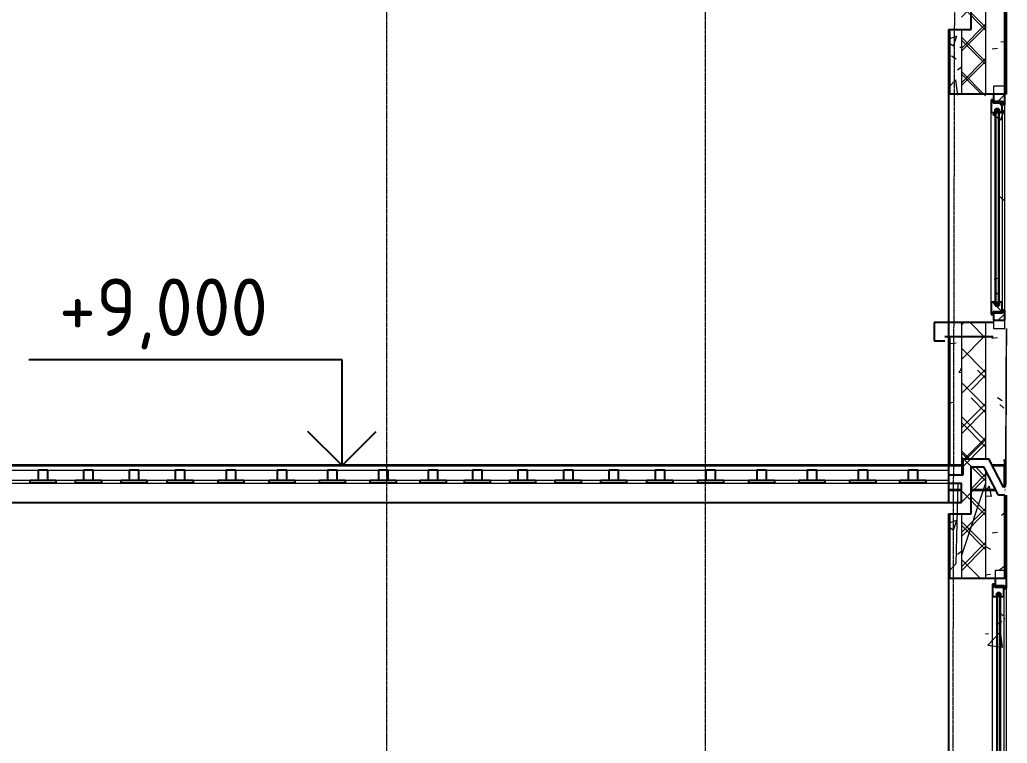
# Model space of a CAD drawing. Header units: inches. Extents: x -2431 to 214825, y 3 to 92804.
# Drawn here: x 168603 to 174724, y 19320 to 23803 of the extents above; entities that cross this region are included whole.
import ezdxf

# ---------------------------------------------------------------- set-up
doc = ezdxf.new("R2010")
doc.units = ezdxf.units.IN
doc.header["$MEASUREMENT"] = 0
doc.linetypes.add('Линия сетки', pattern=[22.225, 12.7, -3.175, 3.175, -3.175])
for name, color, linetype, lineweight in [('A-FLOR', 250, 'Continuous', 9), ('A-GLAZ', 250, 'Continuous', 9), ('A-WALL', 250, 'Continuous', 9), ('A-WALL-PATT', 250, 'Continuous', 25), ('I-WALL', 250, 'Continuous', 9), ('S-GRID', 250, 'Continuous', 9)]:
    doc.layers.add(name, color=color, linetype=linetype, lineweight=lineweight)
doc.layers.add('Стены', color=250, linetype='Continuous')
doc.styles.add('Чертеж250', font='', dxfattribs={"height": 250})
doc.styles.get('Чертеж250').set_extended_font_data('GOST type B')
pattern_1 = [(50, (164716.3, 31490.75), (728.737, -63.756), [76.2, -838.2]), (355, (164716.3, 31490.75), (-140.97, 764.228), [60.96, -670.56]), (100.451, (164777, 31485.4), (587.77, 700.467), [64.76, -712.36]), (46.184, (164716.3, 31693.95), (1084.316, -168.17), [114.3, -1257.3]), (96.636, (164806.6, 31679.9), (949.61, 989.71), [97.14, -1068.54]), (351.184, (164716.3, 31694), (949.62, 989.7), [91.44, -1005.84]), (21, (164817.9, 31643.15), (606.458, -409.06), [76.2, -838.2]), (326, (164817.9, 31643.15), (247.21, 736.753), [60.96, -670.56]), (71.451, (164868.4, 31609.06), (853.668, 327.685), [64.76, -712.36]), (37.5, (164716.28, 31490.75), (12.3547, 338.22), [33.528, -628.904, 33.528, -647.192, -673.1]), (37.5, (164716.28, 31490.75), (12.3547, 338.22), [-1343.152, 33.528, -639.572]), (7.5, (164716.28, 31490.75), (267.279, 400.722), [33.528, -354.584, 33.528, -613.664, -256.54]), (7.5, (164716.28, 31490.75), (267.279, 400.722), [-1035.304, 33.528, -223.012]), (327.5, (164489.7, 31490.75), (542.3633, -22.9153), [33.528, -220.472, 33.528, -758.952, -1051.56]), (327.5, (164489.7, 31490.75), (542.3633, -22.9153), [-1046.48, 33.528, -1018.032]), (317.5, (164388.1, 31490.75), (592.517, 101.707), [33.528, -296.672, 33.528, -492.76, -746.76]), (317.5, (164388.1, 31490.75), (592.517, 101.707), [-856.488, 33.528, -713.232])]

# ---------------------------------------------------------------- blocks, each defined once
blk = doc.blocks.new('Окно 3-Откидное - Среднее глухое - Один переплет с многокамерным стеклопакетом - 30674-99 - Окно 3-Откидное - Среднее глухое - Один переплет с многокамерным стеклопакетом - 30674-99-V5-Сечение 1')
at = {"layer": 'A-GLAZ'}
h = blk.add_hatch(dxfattribs=at)
h.set_pattern_fill('FP_6', color=256, style=0, pattern_type=2)
h.set_pattern_definition([(135, (18648.64, 22050), (-70.7107, -70.7107), [])])
h.paths.add_polyline_path([(18583.7, 18885), (18597.7, 18885), (18597.7, 18905), (18653.7, 18905), (18653.7, 18962), (18633.7, 18962), (18633.7, 18942), (18609.7, 18942), (18609.7, 18962), (18583.7, 18962)], flags=0)
h.paths.add_polyline_path([(18649, 20138), (18653.7, 20138), (18653.7, 20195), (18597.7, 20195), (18597.7, 20215), (18583.7, 20215), (18583.7, 20138), (18609.7, 20138), (18609.7, 20158), (18633.7, 20158), (18633.7, 20138)], flags=0)
h = blk.add_hatch(dxfattribs=at)
h.set_pattern_fill('FP_7', color=256, style=0, pattern_type=2)
h.set_pattern_definition([(45, (18648.64, 22050), (-84.853, 84.853), [])])
h.paths.add_polyline_path([(18649, 18850), (18669.7, 18850), (18669.7, 18913), (18655.7, 18913), (18655.7, 18893), (18599.7, 18893), (18599.7, 18850)], flags=0)
h.paths.add_polyline_path([(18669.7, 20187), (18669.7, 20250), (18599.7, 20250), (18599.7, 20207), (18655.7, 20207), (18655.7, 20187)], flags=0)
for p, q in [((18669.7, 20300), (18599.7, 20300)), ((18599.7, 20300), (18599.7, 20250)), ((18669.7, 20250), (18669.7, 20300)), ((18599.7, 20250), (18669.7, 20250)), ((18599.7, 20195), (18599.7, 20207)), ((18583.7, 18962), (18583.7, 20138)), ((18653.7, 20138), (18653.7, 18962)), ((18655.7, 18913), (18655.7, 20187)), ((18669.7, 18913), (18669.7, 20187)), ((18599.7, 18893), (18599.7, 18905)), ((18669.7, 18850), (18599.7, 18850)), ((18599.7, 18850), (18599.7, 18800)), ((18599.7, 18800), (18669.7, 18800)), ((18669.7, 18800), (18669.7, 18850))]:
    blk.add_line(p, q, dxfattribs=at)
at = {"layer": 'A-GLAZ', "lineweight": 25}
for p, q in [((18597.7, 20215), (18583.7, 20215)), ((18583.7, 20215), (18583.7, 20138)), ((18597.7, 20195), (18597.7, 20215)), ((18599.7, 20250), (18599.7, 20207)), ((18669.7, 20250), (18599.7, 20250)), ((18599.7, 20207), (18655.7, 20207)), ((18655.7, 20207), (18655.7, 20187)), ((18669.7, 20187), (18669.7, 20250)), ((18583.7, 20138), (18609.7, 20138)), ((18653.7, 20195), (18597.7, 20195)), ((18613.7, 20158), (18609.7, 20158)), ((18609.7, 20158), (18609.7, 18942)), ((18609.7, 20138), (18609.7, 20158)), ((18609.7, 20158), (18633.7, 20158)), ((18613.7, 18942), (18613.7, 20158)), ((18633.7, 20158), (18629.7, 20158)), ((18629.7, 20158), (18629.7, 18942)), ((18633.7, 18942), (18633.7, 20158)), ((18633.7, 20158), (18633.7, 20138)), ((18633.7, 20138), (18653.7, 20138)), ((18653.7, 20138), (18653.7, 20195)), ((18655.7, 20187), (18669.7, 20187)), ((18609.7, 18962), (18583.7, 18962)), ((18583.7, 18962), (18583.7, 18885)), ((18609.7, 18942), (18609.7, 18962)), ((18609.7, 18942), (18613.7, 18942)), ((18633.7, 18942), (18609.7, 18942)), ((18629.7, 18942), (18633.7, 18942)), ((18653.7, 18962), (18633.7, 18962)), ((18633.7, 18962), (18633.7, 18942)), ((18653.7, 18905), (18653.7, 18962)), ((18583.7, 18885), (18597.7, 18885)), ((18597.7, 18885), (18597.7, 18905)), ((18597.7, 18905), (18653.7, 18905)), ((18599.7, 18893), (18599.7, 18850)), ((18655.7, 18893), (18599.7, 18893)), ((18669.7, 18913), (18655.7, 18913)), ((18655.7, 18913), (18655.7, 18893)), ((18669.7, 18850), (18669.7, 18913)), ((18599.7, 18850), (18669.7, 18850))]:
    blk.add_line(p, q, dxfattribs=at)
at = {"layer": 'A-GLAZ', "lineweight": 35}
for p, q in [((18629.7, 20158), (18613.7, 20158)), ((18613.7, 20158), (18613.7, 20143)), ((18613.7, 20143), (18629.7, 20143)), ((18629.7, 20143), (18629.7, 20158)), ((18629.7, 18957), (18613.7, 18957)), ((18613.7, 18957), (18613.7, 18942)), ((18613.7, 18942), (18629.7, 18942)), ((18629.7, 18942), (18629.7, 18957))]:
    blk.add_line(p, q, dxfattribs=at)
blk = doc.blocks.new('1111')
for p, q in [((0, 653.9), (-1940.4, 653.9)), ((0, 0), (0, 653.9)), ((0, 0), (-211.2, 211.2)), ((0, 0), (211.2, 211.2)), ((325.9, 0), (-985.2, 0))]:
    blk.add_line(p, q)

msp = doc.modelspace()

# ---------------------------------------------------------------- hatches: boundary and pattern name
at = {"layer": 'A-WALL-PATT', "lineweight": 9}
h = msp.add_hatch(dxfattribs=at)
h.set_pattern_fill('FP_1', color=256, style=0, pattern_type=2)
h.set_pattern_definition(pattern_1)
h.paths.add_polyline_path([(174359.57652, 23340.74682), (174439.57652, 23340.74682), (174439.57652, 24640.74682), (174359.57652, 24640.74682)])
h.paths.add_polyline_path([(174439.57652, 21925.74682), (174359.57652, 21925.74682), (174359.57652, 21040.74682), (174439.57652, 21040.74682)])
h = msp.add_hatch(dxfattribs=at)
h.set_pattern_fill('FP_2', color=256, style=0, pattern_type=2)
h.set_pattern_definition([(45, (164716.28, 31490.75), (-106.066, 106.066), []), (135, (164716.28, 31490.75), (-106.066, -106.066), [])])
h.paths.add_polyline_path([(174449.57652, 24581.37272), (174449.57652, 24640.74682), (174439.57652, 24640.74682), (174439.57652, 24581.37272)])
h.paths.add_polyline_path([(174439.57652, 23340.74682), (174589.57652, 23340.74682), (174589.57652, 24612.01575), (174579.57652, 24631.37272), (174499.57652, 24631.37272), (174499.57652, 24341.37272), (174439.57652, 24341.37272)])
h.paths.add_polyline_path([(174589.57652, 21925.74682), (174439.57652, 21925.74682), (174439.57652, 21040.74682), (174449.57652, 21040.74682), (174449.57652, 21081.37272), (174589.57652, 21081.37272)])
h = msp.add_hatch(dxfattribs=at)
h.set_pattern_fill('FP_1', color=256, style=0, pattern_type=2)
h.set_pattern_definition(pattern_1)
h.paths.add_polyline_path([(174709.57652, 24457.16003), (174669.57652, 24457.16003), (174589.57652, 24612.01575), (174589.57652, 21040.74682), (174709.57652, 21040.74682)])
h.paths.add_polyline_path([(174631.01178, 24640.74682), (174700.11238, 24506.98904), (174709.57652, 24506.98904), (174709.57652, 24640.74682)])
h = msp.add_hatch(dxfattribs=at)
h.set_pattern_fill('FP_2', color=256, style=0, pattern_type=2)
h.set_pattern_definition([(45, (164716.28, 32090.75), (-106.066, 106.066), []), (135, (164716.28, 32090.75), (-106.066, -106.066), [])])
h.paths.add_polyline_path([(174449.57652, 21581.37272), (174449.57652, 21640.74682), (174439.57652, 21640.74682), (174439.57652, 21581.37272)])
h.paths.add_polyline_path([(174589.57652, 18925.74682), (174439.57652, 18925.74682), (174439.57652, 18040.74682), (174449.57652, 18040.74682), (174449.57652, 18081.37272), (174589.57652, 18081.37272)])
h.paths.add_polyline_path([(174439.57652, 20340.74682), (174589.57652, 20340.74682), (174589.57652, 21612.01575), (174579.57652, 21631.37272), (174499.57652, 21631.37272), (174499.57652, 21341.37272), (174439.57652, 21341.37272)])
h = msp.add_hatch(dxfattribs=at)
h.set_pattern_fill('FP_1', color=256, style=0, pattern_type=2)
h.set_pattern_definition(pattern_1)
h.paths.add_polyline_path([(174589.57652, 19740.74682), (174709.57652, 19740.74682), (174709.57652, 21040.74682), (174589.57652, 21040.74682)])

# ---------------------------------------------------------------- linework, layer by layer
for p, q in [((174499.57652, 23741.37272), (174499.57652, 24031.37272)), ((174359.57652, 23741.37272), (174499.57652, 23741.37272)), ((174709.57652, 23340.74682), (174359.57652, 23340.74682)), ((174359.57652, 23340.74682), (174359.57652, 21925.74682)), ((174635.57652, 21925.74682), (174272.02103, 21925.74682)), ((174272.02103, 21925.74682), (174272.02103, 21840.74682)), ((174272.02103, 21840.74682), (174272.02103, 21813.45519)), ((174272.02103, 21813.45519), (174337.30598, 21813.45519)), ((174337.30598, 21840.74682), (174637.57652, 21840.74682)), ((170600.94982, 21694.65357), (168660.57431, 21694.65357)), ((170600.94982, 21040.74682), (170600.94982, 21694.65357)), ((174449.57652, 21081.37272), (174610.02404, 21081.37272)), ((174700.02404, 20907.16003), (174610.02404, 21081.37272)), ((168376.33062, 21040.74682), (171386.15309, 21040.74682)), ((168378.33062, 21040.74682), (171386.15309, 21040.74682)), ((168777.54648, 21010.74682), (168717.54648, 21010.74682)), ((168717.54648, 21010.74682), (168717.54648, 20950.74682)), ((168777.54648, 21010.74682), (168717.54648, 21010.74682)), ((168717.54648, 21010.74682), (168717.54648, 20950.74682)), ((168777.54648, 20950.74682), (168777.54648, 21010.74682)), ((168777.54648, 20950.74682), (168777.54648, 21010.74682)), ((169059.18749, 21010.74682), (168999.18749, 21010.74682)), ((168999.18749, 21010.74682), (168999.18749, 20950.74682)), ((169059.18749, 21010.74682), (168999.18749, 21010.74682)), ((168999.18749, 21010.74682), (168999.18749, 20950.74682)), ((169059.18749, 20950.74682), (169059.18749, 21010.74682)), ((169059.18749, 20950.74682), (169059.18749, 21010.74682)), ((169340.82851, 21010.74682), (169280.82851, 21010.74682)), ((169280.82851, 21010.74682), (169280.82851, 20950.74682)), ((169340.82851, 21010.74682), (169280.82851, 21010.74682)), ((169280.82851, 21010.74682), (169280.82851, 20950.74682)), ((169340.82851, 20950.74682), (169340.82851, 21010.74682)), ((169340.82851, 20950.74682), (169340.82851, 21010.74682)), ((169627.41121, 21010.74682), (169567.41121, 21010.74682)), ((169567.41121, 21010.74682), (169567.41121, 20950.74682)), ((169627.41121, 21010.74682), (169567.41121, 21010.74682)), ((169567.41121, 21010.74682), (169567.41121, 20950.74682)), ((169627.41121, 20950.74682), (169627.41121, 21010.74682)), ((169627.41121, 20950.74682), (169627.41121, 21010.74682)), ((169942.91121, 21010.74682), (169882.91121, 21010.74682)), ((169882.91121, 21010.74682), (169882.91121, 20950.74682)), ((169942.91121, 21010.74682), (169882.91121, 21010.74682)), ((169882.91121, 21010.74682), (169882.91121, 20950.74682)), ((169942.91121, 20950.74682), (169942.91121, 21010.74682)), ((169942.91121, 20950.74682), (169942.91121, 21010.74682)), ((170258.41121, 21010.74682), (170198.41121, 21010.74682)), ((170198.41121, 21010.74682), (170198.41121, 20950.74682)), ((170258.41121, 21010.74682), (170198.41121, 21010.74682)), ((170198.41121, 21010.74682), (170198.41121, 20950.74682)), ((170258.41121, 20950.74682), (170258.41121, 21010.74682)), ((170258.41121, 20950.74682), (170258.41121, 21010.74682)), ((170570.39684, 21010.74682), (170510.39684, 21010.74682)), ((170510.39684, 21010.74682), (170510.39684, 20950.74682)), ((170570.39684, 21010.74682), (170510.39684, 21010.74682)), ((170510.39684, 21010.74682), (170510.39684, 20950.74682)), ((170570.39684, 20950.74682), (170570.39684, 21010.74682)), ((170570.39684, 20950.74682), (170570.39684, 21010.74682)), ((170885.89684, 21010.74682), (170825.89684, 21010.74682)), ((170825.89684, 21010.74682), (170825.89684, 20950.74682)), ((170885.89684, 21010.74682), (170825.89684, 21010.74682)), ((170825.89684, 21010.74682), (170825.89684, 20950.74682)), ((170885.89684, 20950.74682), (170885.89684, 21010.74682)), ((170885.89684, 20950.74682), (170885.89684, 21010.74682)), ((171195.51881, 21010.74682), (171135.51881, 21010.74682)), ((171135.51881, 21010.74682), (171135.51881, 20950.74682)), ((171195.51881, 20950.74682), (171195.51881, 21010.74682)), ((171333.69363, 21040.74682), (174359.57652, 21040.74682)), ((171333.69363, 21040.74682), (174359.57652, 21040.74682)), ((171469.32889, 21010.74682), (171409.32889, 21010.74682)), ((171409.32889, 21010.74682), (171409.32889, 20950.74682)), ((171469.32889, 21010.74682), (171409.32889, 21010.74682)), ((171409.32889, 21010.74682), (171409.32889, 20950.74682)), ((171469.32889, 20950.74682), (171469.32889, 21010.74682)), ((171469.32889, 20950.74682), (171469.32889, 21010.74682)), ((171750.96991, 21010.74682), (171690.96991, 21010.74682)), ((171690.96991, 21010.74682), (171690.96991, 20950.74682)), ((171750.96991, 21010.74682), (171690.96991, 21010.74682)), ((171690.96991, 21010.74682), (171690.96991, 20950.74682)), ((171750.96991, 20950.74682), (171750.96991, 21010.74682)), ((171750.96991, 20950.74682), (171750.96991, 21010.74682)), ((172032.61092, 21010.74682), (171972.61092, 21010.74682)), ((171972.61092, 21010.74682), (171972.61092, 20950.74682)), ((172032.61092, 21010.74682), (171972.61092, 21010.74682)), ((171972.61092, 21010.74682), (171972.61092, 20950.74682)), ((172032.61092, 20950.74682), (172032.61092, 21010.74682)), ((172032.61092, 20950.74682), (172032.61092, 21010.74682)), ((172314.25194, 21010.74682), (172254.25194, 21010.74682)), ((172254.25194, 21010.74682), (172254.25194, 20950.74682)), ((172314.25194, 21010.74682), (172254.25194, 21010.74682)), ((172254.25194, 21010.74682), (172254.25194, 20950.74682)), ((172314.25194, 20950.74682), (172314.25194, 21010.74682)), ((172314.25194, 20950.74682), (172314.25194, 21010.74682)), ((172600.83464, 21010.74682), (172540.83464, 21010.74682)), ((172540.83464, 21010.74682), (172540.83464, 20950.74682)), ((172600.83464, 21010.74682), (172540.83464, 21010.74682)), ((172540.83464, 21010.74682), (172540.83464, 20950.74682)), ((172600.83464, 20950.74682), (172600.83464, 21010.74682)), ((172600.83464, 20950.74682), (172600.83464, 21010.74682)), ((172916.33464, 21010.74682), (172856.33464, 21010.74682)), ((172856.33464, 21010.74682), (172856.33464, 20950.74682)), ((172916.33464, 21010.74682), (172856.33464, 21010.74682)), ((172856.33464, 21010.74682), (172856.33464, 20950.74682)), ((172916.33464, 20950.74682), (172916.33464, 21010.74682)), ((172916.33464, 20950.74682), (172916.33464, 21010.74682)), ((173231.83464, 21010.74682), (173171.83464, 21010.74682)), ((173171.83464, 21010.74682), (173171.83464, 20950.74682)), ((173231.83464, 21010.74682), (173171.83464, 21010.74682)), ((173171.83464, 21010.74682), (173171.83464, 20950.74682)), ((173231.83464, 20950.74682), (173231.83464, 21010.74682)), ((173231.83464, 20950.74682), (173231.83464, 21010.74682)), ((173543.82027, 21010.74682), (173483.82027, 21010.74682)), ((173483.82027, 21010.74682), (173483.82027, 20950.74682)), ((173543.82027, 21010.74682), (173483.82027, 21010.74682)), ((173483.82027, 21010.74682), (173483.82027, 20950.74682)), ((173543.82027, 20950.74682), (173543.82027, 21010.74682)), ((173543.82027, 20950.74682), (173543.82027, 21010.74682)), ((173859.32027, 21010.74682), (173799.32027, 21010.74682)), ((173799.32027, 21010.74682), (173799.32027, 20950.74682)), ((173859.32027, 21010.74682), (173799.32027, 21010.74682)), ((173799.32027, 21010.74682), (173799.32027, 20950.74682)), ((173859.32027, 20950.74682), (173859.32027, 21010.74682)), ((173859.32027, 20950.74682), (173859.32027, 21010.74682)), ((174168.94223, 21010.74682), (174108.94223, 21010.74682)), ((174108.94223, 21010.74682), (174108.94223, 20950.74682)), ((174168.94223, 20950.74682), (174168.94223, 21010.74682)), ((174499.57652, 21031.37272), (174579.57652, 21031.37272)), ((174499.57652, 21031.37272), (174579.57652, 21031.37272)), ((174499.57652, 20741.37272), (174499.57652, 21031.37272)), ((174669.57652, 20857.16003), (174579.57652, 21031.37272)), ((174669.57652, 20857.16003), (174579.57652, 21031.37272)), ((168667.54648, 20950.74682), (168827.54648, 20950.74682)), ((168667.54648, 20930.74682), (168667.54648, 20950.74682)), ((168667.54648, 20950.74682), (168827.54648, 20950.74682)), ((168667.54648, 20930.74682), (168667.54648, 20950.74682)), ((168717.54648, 20950.74682), (168777.54648, 20950.74682)), ((168717.54648, 20950.74682), (168777.54648, 20950.74682)), ((168827.54648, 20950.74682), (168827.54648, 20930.74682)), ((168827.54648, 20950.74682), (168827.54648, 20930.74682)), ((168949.18749, 20950.74682), (169109.18749, 20950.74682)), ((168949.18749, 20930.74682), (168949.18749, 20950.74682)), ((168949.18749, 20950.74682), (169109.18749, 20950.74682)), ((168949.18749, 20930.74682), (168949.18749, 20950.74682)), ((168999.18749, 20950.74682), (169059.18749, 20950.74682)), ((168999.18749, 20950.74682), (169059.18749, 20950.74682)), ((169109.18749, 20950.74682), (169109.18749, 20930.74682)), ((169109.18749, 20950.74682), (169109.18749, 20930.74682)), ((169230.82851, 20950.74682), (169390.82851, 20950.74682)), ((169230.82851, 20930.74682), (169230.82851, 20950.74682)), ((169230.82851, 20950.74682), (169390.82851, 20950.74682)), ((169230.82851, 20930.74682), (169230.82851, 20950.74682)), ((169280.82851, 20950.74682), (169340.82851, 20950.74682)), ((169280.82851, 20950.74682), (169340.82851, 20950.74682)), ((169390.82851, 20950.74682), (169390.82851, 20930.74682)), ((169390.82851, 20950.74682), (169390.82851, 20930.74682)), ((169517.41121, 20950.74682), (169677.41121, 20950.74682)), ((169517.41121, 20930.74682), (169517.41121, 20950.74682)), ((169517.41121, 20950.74682), (169677.41121, 20950.74682)), ((169517.41121, 20930.74682), (169517.41121, 20950.74682)), ((169567.41121, 20950.74682), (169627.41121, 20950.74682)), ((169567.41121, 20950.74682), (169627.41121, 20950.74682)), ((169677.41121, 20950.74682), (169677.41121, 20930.74682)), ((169677.41121, 20950.74682), (169677.41121, 20930.74682)), ((169832.91121, 20950.74682), (169992.91121, 20950.74682)), ((169832.91121, 20930.74682), (169832.91121, 20950.74682)), ((169832.91121, 20950.74682), (169992.91121, 20950.74682)), ((169832.91121, 20930.74682), (169832.91121, 20950.74682)), ((169882.91121, 20950.74682), (169942.91121, 20950.74682)), ((169882.91121, 20950.74682), (169942.91121, 20950.74682)), ((169992.91121, 20950.74682), (169992.91121, 20930.74682)), ((169992.91121, 20950.74682), (169992.91121, 20930.74682)), ((170148.41121, 20950.74682), (170308.41121, 20950.74682)), ((170148.41121, 20930.74682), (170148.41121, 20950.74682)), ((170148.41121, 20950.74682), (170308.41121, 20950.74682)), ((170148.41121, 20930.74682), (170148.41121, 20950.74682)), ((170198.41121, 20950.74682), (170258.41121, 20950.74682)), ((170198.41121, 20950.74682), (170258.41121, 20950.74682)), ((170308.41121, 20950.74682), (170308.41121, 20930.74682)), ((170308.41121, 20950.74682), (170308.41121, 20930.74682)), ((170460.39684, 20950.74682), (170620.39684, 20950.74682)), ((170460.39684, 20930.74682), (170460.39684, 20950.74682)), ((170460.39684, 20950.74682), (170620.39684, 20950.74682)), ((170460.39684, 20930.74682), (170460.39684, 20950.74682)), ((170510.39684, 20950.74682), (170570.39684, 20950.74682)), ((170510.39684, 20950.74682), (170570.39684, 20950.74682)), ((170620.39684, 20950.74682), (170620.39684, 20930.74682)), ((170620.39684, 20950.74682), (170620.39684, 20930.74682)), ((170775.89684, 20950.74682), (170935.89684, 20950.74682)), ((170775.89684, 20930.74682), (170775.89684, 20950.74682)), ((170775.89684, 20950.74682), (170935.89684, 20950.74682)), ((170775.89684, 20930.74682), (170775.89684, 20950.74682)), ((170825.89684, 20950.74682), (170885.89684, 20950.74682)), ((170825.89684, 20950.74682), (170885.89684, 20950.74682)), ((170935.89684, 20950.74682), (170935.89684, 20930.74682)), ((170935.89684, 20950.74682), (170935.89684, 20930.74682)), ((171085.51881, 20950.74682), (171245.51881, 20950.74682)), ((171085.51881, 20930.74682), (171085.51881, 20950.74682)), ((171085.51881, 20950.74682), (171245.51881, 20950.74682)), ((171085.51881, 20930.74682), (171085.51881, 20950.74682)), ((171135.51881, 20950.74682), (171195.51881, 20950.74682)), ((171245.51881, 20950.74682), (171245.51881, 20930.74682)), ((171245.51881, 20950.74682), (171245.51881, 20930.74682)), ((171359.32889, 20950.74682), (171519.32889, 20950.74682)), ((171359.32889, 20930.74682), (171359.32889, 20950.74682)), ((171359.32889, 20950.74682), (171519.32889, 20950.74682)), ((171359.32889, 20930.74682), (171359.32889, 20950.74682)), ((171409.32889, 20950.74682), (171469.32889, 20950.74682)), ((171409.32889, 20950.74682), (171469.32889, 20950.74682)), ((171519.32889, 20950.74682), (171519.32889, 20930.74682)), ((171519.32889, 20950.74682), (171519.32889, 20930.74682)), ((171640.96991, 20950.74682), (171800.96991, 20950.74682)), ((171640.96991, 20930.74682), (171640.96991, 20950.74682)), ((171640.96991, 20950.74682), (171800.96991, 20950.74682)), ((171640.96991, 20930.74682), (171640.96991, 20950.74682)), ((171690.96991, 20950.74682), (171750.96991, 20950.74682)), ((171690.96991, 20950.74682), (171750.96991, 20950.74682)), ((171800.96991, 20950.74682), (171800.96991, 20930.74682)), ((171800.96991, 20950.74682), (171800.96991, 20930.74682)), ((171922.61092, 20950.74682), (172082.61092, 20950.74682)), ((171922.61092, 20930.74682), (171922.61092, 20950.74682)), ((171922.61092, 20950.74682), (172082.61092, 20950.74682)), ((171922.61092, 20930.74682), (171922.61092, 20950.74682)), ((171972.61092, 20950.74682), (172032.61092, 20950.74682)), ((171972.61092, 20950.74682), (172032.61092, 20950.74682)), ((172082.61092, 20950.74682), (172082.61092, 20930.74682)), ((172082.61092, 20950.74682), (172082.61092, 20930.74682)), ((172204.25194, 20950.74682), (172364.25194, 20950.74682)), ((172204.25194, 20930.74682), (172204.25194, 20950.74682)), ((172204.25194, 20950.74682), (172364.25194, 20950.74682)), ((172204.25194, 20930.74682), (172204.25194, 20950.74682)), ((172254.25194, 20950.74682), (172314.25194, 20950.74682)), ((172254.25194, 20950.74682), (172314.25194, 20950.74682)), ((172364.25194, 20950.74682), (172364.25194, 20930.74682)), ((172364.25194, 20950.74682), (172364.25194, 20930.74682)), ((172490.83464, 20950.74682), (172650.83464, 20950.74682)), ((172490.83464, 20930.74682), (172490.83464, 20950.74682)), ((172490.83464, 20950.74682), (172650.83464, 20950.74682)), ((172490.83464, 20930.74682), (172490.83464, 20950.74682)), ((172540.83464, 20950.74682), (172600.83464, 20950.74682)), ((172540.83464, 20950.74682), (172600.83464, 20950.74682)), ((172650.83464, 20950.74682), (172650.83464, 20930.74682)), ((172650.83464, 20950.74682), (172650.83464, 20930.74682)), ((172806.33464, 20950.74682), (172966.33464, 20950.74682)), ((172806.33464, 20930.74682), (172806.33464, 20950.74682)), ((172806.33464, 20950.74682), (172966.33464, 20950.74682)), ((172806.33464, 20930.74682), (172806.33464, 20950.74682)), ((172856.33464, 20950.74682), (172916.33464, 20950.74682)), ((172856.33464, 20950.74682), (172916.33464, 20950.74682)), ((172966.33464, 20950.74682), (172966.33464, 20930.74682)), ((172966.33464, 20950.74682), (172966.33464, 20930.74682)), ((173121.83464, 20950.74682), (173281.83464, 20950.74682)), ((173121.83464, 20930.74682), (173121.83464, 20950.74682)), ((173121.83464, 20950.74682), (173281.83464, 20950.74682)), ((173121.83464, 20930.74682), (173121.83464, 20950.74682)), ((173171.83464, 20950.74682), (173231.83464, 20950.74682)), ((173171.83464, 20950.74682), (173231.83464, 20950.74682)), ((173281.83464, 20950.74682), (173281.83464, 20930.74682)), ((173281.83464, 20950.74682), (173281.83464, 20930.74682)), ((173433.82027, 20950.74682), (173593.82027, 20950.74682)), ((173433.82027, 20930.74682), (173433.82027, 20950.74682)), ((173433.82027, 20950.74682), (173593.82027, 20950.74682)), ((173433.82027, 20930.74682), (173433.82027, 20950.74682)), ((173483.82027, 20950.74682), (173543.82027, 20950.74682)), ((173483.82027, 20950.74682), (173543.82027, 20950.74682)), ((173593.82027, 20950.74682), (173593.82027, 20930.74682)), ((173593.82027, 20950.74682), (173593.82027, 20930.74682)), ((173749.32027, 20950.74682), (173909.32027, 20950.74682)), ((173749.32027, 20930.74682), (173749.32027, 20950.74682)), ((173749.32027, 20950.74682), (173909.32027, 20950.74682)), ((173749.32027, 20930.74682), (173749.32027, 20950.74682)), ((173799.32027, 20950.74682), (173859.32027, 20950.74682)), ((173799.32027, 20950.74682), (173859.32027, 20950.74682)), ((173909.32027, 20950.74682), (173909.32027, 20930.74682)), ((173909.32027, 20950.74682), (173909.32027, 20930.74682)), ((174058.94223, 20950.74682), (174218.94223, 20950.74682)), ((174058.94223, 20930.74682), (174058.94223, 20950.74682)), ((174058.94223, 20950.74682), (174218.94223, 20950.74682)), ((174058.94223, 20930.74682), (174058.94223, 20950.74682)), ((174108.94223, 20950.74682), (174168.94223, 20950.74682)), ((174218.94223, 20950.74682), (174218.94223, 20930.74682)), ((174218.94223, 20950.74682), (174218.94223, 20930.74682)), ((168827.54648, 20930.74682), (168667.54648, 20930.74682)), ((168827.54648, 20930.74682), (168667.54648, 20930.74682)), ((169109.18749, 20930.74682), (168949.18749, 20930.74682)), ((169109.18749, 20930.74682), (168949.18749, 20930.74682)), ((169390.82851, 20930.74682), (169230.82851, 20930.74682)), ((169390.82851, 20930.74682), (169230.82851, 20930.74682)), ((169677.41121, 20930.74682), (169517.41121, 20930.74682)), ((169677.41121, 20930.74682), (169517.41121, 20930.74682)), ((169992.91121, 20930.74682), (169832.91121, 20930.74682)), ((169992.91121, 20930.74682), (169832.91121, 20930.74682)), ((170308.41121, 20930.74682), (170148.41121, 20930.74682)), ((170308.41121, 20930.74682), (170148.41121, 20930.74682)), ((170620.39684, 20930.74682), (170460.39684, 20930.74682)), ((170620.39684, 20930.74682), (170460.39684, 20930.74682)), ((170935.89684, 20930.74682), (170775.89684, 20930.74682)), ((170935.89684, 20930.74682), (170775.89684, 20930.74682)), ((171245.51881, 20930.74682), (171085.51881, 20930.74682)), ((171245.51881, 20930.74682), (171085.51881, 20930.74682)), ((171519.32889, 20930.74682), (171359.32889, 20930.74682)), ((171519.32889, 20930.74682), (171359.32889, 20930.74682)), ((171800.96991, 20930.74682), (171640.96991, 20930.74682)), ((171800.96991, 20930.74682), (171640.96991, 20930.74682)), ((172082.61092, 20930.74682), (171922.61092, 20930.74682)), ((172082.61092, 20930.74682), (171922.61092, 20930.74682)), ((172364.25194, 20930.74682), (172204.25194, 20930.74682)), ((172364.25194, 20930.74682), (172204.25194, 20930.74682)), ((172650.83464, 20930.74682), (172490.83464, 20930.74682)), ((172650.83464, 20930.74682), (172490.83464, 20930.74682)), ((172966.33464, 20930.74682), (172806.33464, 20930.74682)), ((172966.33464, 20930.74682), (172806.33464, 20930.74682)), ((173281.83464, 20930.74682), (173121.83464, 20930.74682)), ((173281.83464, 20930.74682), (173121.83464, 20930.74682)), ((173593.82027, 20930.74682), (173433.82027, 20930.74682)), ((173593.82027, 20930.74682), (173433.82027, 20930.74682)), ((173909.32027, 20930.74682), (173749.32027, 20930.74682)), ((173909.32027, 20930.74682), (173749.32027, 20930.74682)), ((174218.94223, 20930.74682), (174058.94223, 20930.74682)), ((174218.94223, 20930.74682), (174058.94223, 20930.74682)), ((174359.57652, 20930.74682), (174439.57652, 20930.74682)), ((174439.57652, 20811.36464), (174439.57652, 20930.74682)), ((168325.23347, 20811.36464), (174439.57652, 20811.36464)), ((174709.57652, 20857.16003), (174669.57652, 20857.16003)), ((174359.57652, 20741.37272), (174499.57652, 20741.37272)), ((174709.57652, 20340.74682), (174359.57652, 20340.74682)), ((174359.57652, 20340.74682), (174359.57652, 18925.74682))]:
    msp.add_line(p, q)
at = {"lineweight": 0}
for p, q in [((168378.33062, 21010.74682), (171386.15309, 21010.74682)), ((168378.33062, 21010.74682), (171386.15309, 21010.74682)), ((171333.69363, 21010.74682), (174359.57652, 21010.74682)), ((171333.69363, 21010.74682), (174359.57652, 21010.74682)), ((168378.33062, 20950.74682), (171388.15309, 20950.74682)), ((168378.33062, 20950.74682), (171388.15309, 20950.74682)), ((171333.69363, 20950.74682), (174361.57652, 20950.74682)), ((171333.69363, 20950.74682), (174361.57652, 20950.74682)), ((168378.33062, 20930.74682), (171386.15309, 20930.74682)), ((168378.33062, 20930.74682), (171386.15309, 20930.74682)), ((171333.69363, 20930.74682), (174359.57652, 20930.74682)), ((171333.69363, 20930.74682), (174359.57652, 20930.74682))]:
    msp.add_line(p, q, dxfattribs=at)
at = {"lineweight": -2, "ltscale": 25}
msp.add_line((174709.57652, 20906.98904), (174700.11238, 20906.98904), dxfattribs=at)
at = {"const_width": 10}
for points in [[(174719.12901, 23340.57582), (174719.12901, 23856.98904)], [(174369.12901, 23741.20172), (174369.12901, 23340.57582)], [(174369.12901, 23340.57582), (174719.12901, 23340.57582)], [(174714.39693, 20906.81804), (174719.12901, 21890.57582)], [(174369.12901, 21040.57582), (174369.12901, 21840.57582)], [(174719.12901, 20340.57582), (174719.12901, 20856.98904)], [(174369.12901, 20741.20172), (174369.12901, 20340.57582)], [(174369.12901, 20340.57582), (174719.12901, 20340.57582)]]:
    msp.add_lwpolyline(points, dxfattribs=at)
at = {"layer": 'A-FLOR', "lineweight": 35}
for p, q in [((174449.57652, 21040.74682), (168376.33062, 21040.74682)), ((174711.57652, 21040.74682), (174631.01178, 21040.74682)), ((174709.57652, 20906.98904), (174709.57652, 21040.74682)), ((174359.57652, 20890.74682), (174439.57652, 20890.74682)), ((174499.57652, 20890.74682), (174652.22526, 20890.74682)), ((174709.57652, 20890.74682), (174711.57652, 20890.74682))]:
    msp.add_line(p, q, dxfattribs=at)
at = {"layer": 'A-WALL'}
for p, q in [((174589.57652, 24012.01575), (174589.57652, 23340.74682)), ((174589.57652, 24012.01575), (174589.57652, 23340.74682)), ((174589.57652, 24012.01575), (174589.57652, 23340.74682)), ((174589.57652, 24012.01575), (174589.57652, 23340.74682)), ((174439.57652, 23741.37272), (174439.57652, 23340.74682)), ((174439.57652, 23741.37272), (174439.57652, 23340.74682)), ((174439.57652, 23741.37272), (174439.57652, 23340.74682)), ((174439.57652, 23741.37272), (174439.57652, 23340.74682)), ((174439.57652, 21925.74682), (174439.57652, 20981.37272)), ((174439.57652, 21925.74682), (174439.57652, 20981.37272)), ((174439.57652, 21925.74682), (174439.57652, 20981.37272)), ((174439.57652, 21925.74682), (174439.57652, 21040.74682)), ((174589.57652, 21925.74682), (174589.57652, 21081.37272)), ((174589.57652, 21925.74682), (174589.57652, 21081.37272)), ((174589.57652, 21925.74682), (174589.57652, 21081.37272)), ((174589.57652, 21925.74682), (174589.57652, 21081.37272)), ((174439.57652, 21040.74682), (174439.57652, 20981.37272)), ((174589.57652, 21012.01575), (174589.57652, 20340.74682)), ((174589.57652, 21012.01575), (174589.57652, 20340.74682)), ((174589.57652, 21012.01575), (174589.57652, 20340.74682)), ((174589.57652, 21012.01575), (174589.57652, 20340.74682)), ((174439.57652, 20930.74682), (174439.57652, 20811.36464)), ((174439.57652, 20930.74682), (174439.57652, 20811.36464)), ((174439.57652, 20930.74682), (174439.57652, 20811.36464)), ((174439.57652, 20930.74682), (174439.57652, 20811.36464)), ((174439.57652, 20741.37272), (174439.57652, 20340.74682)), ((174439.57652, 20741.37272), (174439.57652, 20340.74682)), ((174439.57652, 20741.37272), (174439.57652, 20340.74682)), ((174439.57652, 20741.37272), (174439.57652, 20340.74682))]:
    msp.add_line(p, q, dxfattribs=at)
at = {"layer": 'A-WALL', "lineweight": 25}
for p, q in [((174709.57652, 23340.74682), (174709.57652, 23857.16003)), ((174709.57652, 23340.74682), (174709.57652, 23857.16003)), ((174709.57652, 23340.74682), (174709.57652, 23857.16003)), ((174359.57652, 23741.37272), (174359.57652, 23340.74682)), ((174359.57652, 23741.37272), (174359.57652, 23340.74682)), ((174359.57652, 23741.37272), (174359.57652, 23340.74682)), ((174359.57652, 23741.37272), (174359.57652, 23340.74682)), ((174359.57652, 21925.74682), (174359.57652, 20811.36464)), ((174359.57652, 21925.74682), (174359.57652, 20930.74682)), ((174359.57652, 21925.74682), (174359.57652, 21040.74682)), ((174359.57652, 21925.74682), (174359.57652, 20811.36464)), ((174709.57652, 20906.98904), (174709.57652, 21078.17026)), ((174709.57652, 20906.98904), (174709.57652, 21078.17026)), ((174709.57652, 21040.74682), (174709.57652, 21078.17026)), ((174449.57652, 21040.74682), (174359.57652, 21040.74682)), ((174449.57652, 21040.74682), (174359.57652, 21040.74682)), ((174359.57652, 21040.74682), (174359.57652, 20811.36464)), ((174709.57652, 21040.74682), (174631.01178, 21040.74682)), ((174709.57652, 21040.74682), (174631.01178, 21040.74682)), ((174709.57652, 20340.74682), (174709.57652, 20857.16003)), ((174709.57652, 20340.74682), (174709.57652, 20857.16003)), ((174709.57652, 20340.74682), (174709.57652, 20857.16003)), ((174359.57652, 20741.37272), (174359.57652, 20340.74682)), ((174359.57652, 20741.37272), (174359.57652, 20340.74682)), ((174359.57652, 20741.37272), (174359.57652, 20340.74682)), ((174359.57652, 20741.37272), (174359.57652, 20340.74682))]:
    msp.add_line(p, q, dxfattribs=at)
at = {"layer": 'A-WALL-PATT', "linetype": 'Continuous', "lineweight": 9}
for p, q in [((174589.57652, 23756.43441), (174499.57652, 23846.43441)), ((174439.57652, 23624.74542), (174589.57652, 23774.74542)), ((174359.57652, 23682.69078), (174410.93055, 23702.40375)), ((174390.17798, 23640.94935), (174410.77915, 23702.3452)), ((174589.57652, 23544.30238), (174439.57652, 23694.30238)), ((174359.57652, 23661.73058), (174390.31999, 23640.99385)), ((174631.20563, 23622.75898), (174664.44679, 23627.13526)), ((174415.81102, 23491.73539), (174439.57652, 23509.97131)), ((174439.57652, 23412.61338), (174589.57652, 23562.61338)), ((174589.57652, 23332.17034), (174439.57652, 23482.17034)), ((174359.57652, 23382.68317), (174406.07383, 23431.14302)), ((174417.47527, 23334.75394), (174406.24965, 23431.24313)), ((174471.93975, 21081.37272), (174589.57652, 21199.00949)), ((174476.77025, 21081.37272), (174439.57652, 21118.56645)), ((174439.57652, 21049.00949), (174449.57652, 21059.00949)), ((174589.57652, 20968.56645), (174526.77025, 21031.37272)), ((174417.47527, 20934.75394), (174406.24965, 20431.24313)), ((174499.57652, 20896.87745), (174589.57652, 20986.87745)), ((174589.57652, 20932.17034), (174439.57652, 20482.17034)), ((174589.57652, 20756.43441), (174499.57652, 20846.43441)), ((174439.57652, 20624.74542), (174589.57652, 20774.74542)), ((174359.57652, 20682.69078), (174410.93055, 20702.40375)), ((174390.17798, 20640.94935), (174410.77915, 20702.3452)), ((174589.57652, 20544.30238), (174439.57652, 20694.30238)), ((174359.57652, 20661.73058), (174390.31999, 20640.99385)), ((174631.20563, 20622.75898), (174664.44679, 20627.13526)), ((174415.81102, 20491.73539), (174439.57652, 20509.97131)), ((174439.57652, 20412.61338), (174589.57652, 20562.61338)), ((174359.57652, 20382.68317), (174406.07383, 20431.14302))]:
    msp.add_line(p, q, dxfattribs=at)
at = {"layer": 'I-WALL'}
msp.add_line((174359.57652, 21040.74682), (168378.33062, 21040.74682), dxfattribs=at)
at = {"layer": 'S-GRID', "linetype": 'Линия сетки', "ltscale": 0.5}
for p, q in [((170877.44773, 42486.79996), (170877.44773, 6427.63125)), ((172852.44773, 42486.79996), (172852.44773, 6427.63125)), ((174359.57652, 6334.38363), (174439.57652, 42440.74682))]:
    msp.add_line(p, q, dxfattribs=at)
at = {"layer": 'Стены'}
for p, q in [((174449.57652, 21081.37272), (174449.57652, 20981.37272)), ((174449.57652, 20981.37272), (174359.57652, 20981.37272))]:
    msp.add_line(p, q, dxfattribs=at)

# ---------------------------------------------------------------- block references
msp.add_blockref('1111', (170600.94982, 21040.74682))
msp.add_blockref('1111', (170600.94982, 21040.74682))
at = {"layer": 'A-GLAZ'}
for p in [(156039.8829, 3090.57582), (156049.43538, 90.57582)]:
    msp.add_blockref('Окно 3-Откидное - Среднее глухое - Один переплет с многокамерным стеклопакетом - 30674-99 - Окно 3-Откидное - Среднее глухое - Один переплет с многокамерным стеклопакетом - 30674-99-V5-Сечение 1', p, dxfattribs=at)

# ---------------------------------------------------------------- texts
at = {"style": 'Чертеж250'}
msp.add_text('+9,000', height=356.591914, dxfattribs=at).set_placement((168845.23356, 21843.10917))

doc.saveas('drawing.dxf')
